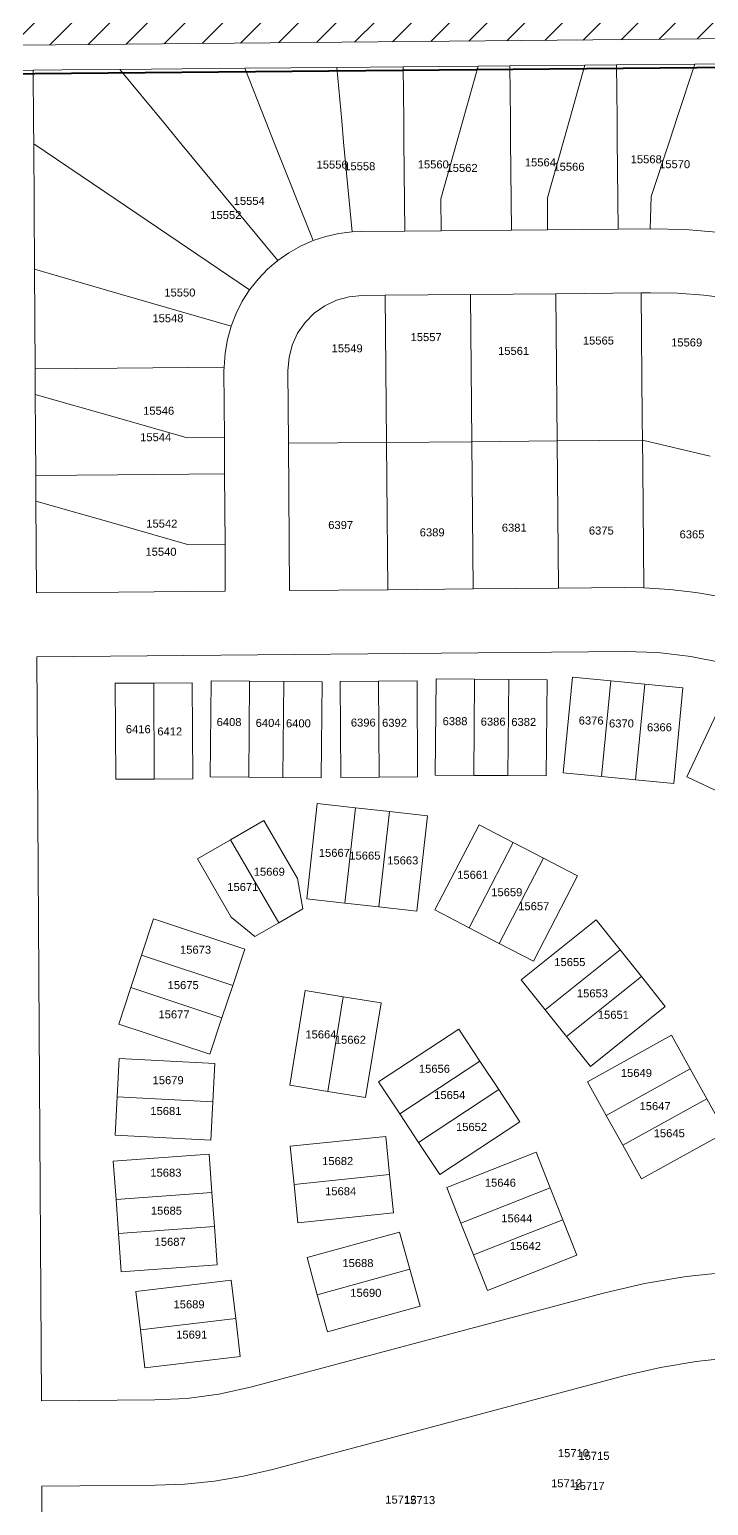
# Model space of a CAD drawing. Header units: feet. Extents: x 865220 to 2843432, y -2240498 to 970288.
# Drawn here: x 2833306 to 2833943, y 956462 to 957845 of the extents above; entities that cross this region are included whole.
import ezdxf
from ezdxf.enums import TextEntityAlignment as Align

# ---------------------------------------------------------------- set-up
doc = ezdxf.new("R2010")
doc.units = ezdxf.units.FT
doc.header["$LTSCALE"] = 0.015
doc.header["$MEASUREMENT"] = 0
for name, color, linetype in [('Dakota County Addresses', 7, 'Continuous'), ('Dakota County Parcels', 7, 'Continuous'), ('NOTES', 7, 'Continuous')]:
    doc.layers.add(name, color=color, linetype=linetype)
doc.layers.add('WORK BOUNDARY', color=110, linetype='Continuous', lineweight=40)
doc.styles.add('Dimensions 100', font='arial.ttf')

# ---------------------------------------------------------------- blocks, each defined once
blk = doc.blocks.new('ACMAP_ANN_TEMPLATE_Dakota County Addresses')
at = {"layer": 'Dakota County Addresses', "style": 'Dimensions 100'}
blk.add_attdef('DakotaCountyAddress', text='', height=50, dxfattribs=at).set_placement((0, 0), align=Align.CENTER)

msp = doc.modelspace()

# ---------------------------------------------------------------- hatches: boundary and pattern name
at = {"layer": 'NOTES', "ltscale": 100, "transparency": 33554623}
h = msp.add_hatch(dxfattribs=at)
h.set_pattern_fill('ANSI31', color=6, scale=200)
h.paths.add_polyline_path([(2833291, 960361.2), (2833296.4, 957830.4), (2835951.9, 957855.1), (2835952.1, 957633.8), (2836002.1, 957634.3), (2836007.8, 957015.8), (2836586.1, 957020.6), (2836586.1, 957030.6), (2836807.6, 957032.5), (2836807.5, 957043.6), (2836930.1, 957044.6), (2836931.4, 957054.2), (2836974.5, 957136.1), (2836974.5, 957242.6), (2836961.5, 957840.1), (2836959.6, 957945.6), (2838473.8, 957959.4), (2838405, 960436.1), (2838375.5, 960450.2), (2836960.4, 960390.3)])

# ---------------------------------------------------------------- linework, layer by layer
at = {"layer": 'Dakota County Parcels', "lineweight": 5, "ltscale": 100}
for p, q in [((2833929.9, 957812.7), (2833856.4, 957812)), ((2833973.7, 957813.1), (2833929.9, 957812.7)), ((2833309.7, 957807.1), (2833286.7, 957806.9)), ((2833507.9, 957808.9), (2833390.7, 957807.8)), ((2833594.1, 957809.7), (2833507.9, 957808.9)), ((2833656.5, 957810.2), (2833594.1, 957809.7)), ((2833726.7, 957810.9), (2833656.5, 957810.2)), ((2833756.5, 957811.1), (2833726.7, 957810.9)), ((2833826.7, 957811.8), (2833756.5, 957811.1)), ((2833856.4, 957812), (2833826.7, 957811.8)), ((2833310.9, 957620.5), (2833310.2, 957737.9)), ((2833887.8, 957658.3), (2833888.9, 957688.8)), ((2833691.6, 957686.5), (2833691.9, 957656.5)), ((2833791.6, 957687.5), (2833791.8, 957657.5)), ((2833617.2, 957655.9), (2833608.5, 957655.5)), ((2833617.2, 957655.9), (2833657.9, 957656.2)), ((2833657.9, 957656.2), (2833691.9, 957656.5)), ((2833691.9, 957656.5), (2833757.9, 957657.1)), ((2833757.9, 957657.1), (2833791.8, 957657.5)), ((2833791.8, 957657.5), (2833857.8, 957658.1)), ((2833857.8, 957658.1), (2833887.8, 957658.3)), ((2833311.4, 957527.1), (2833310.9, 957620.5)), ((2833617.8, 957595.9), (2833639.5, 957596.1)), ((2833639.5, 957596.1), (2833719.5, 957596.8)), ((2833640.8, 957458.1), (2833639.5, 957596.1)), ((2833719.5, 957596.8), (2833799.5, 957597.5)), ((2833720.7, 957458.8), (2833719.5, 957596.8)), ((2833799.5, 957597.5), (2833879.5, 957598.3)), ((2833800.7, 957459.6), (2833799.5, 957597.5)), ((2833879.5, 957598.3), (2833888.4, 957598.3)), ((2833880.5, 957480.9), (2833879.5, 957598.3)), ((2833311.6, 957503.2), (2833311.4, 957527.1)), ((2833488.5, 957528.7), (2833488.4, 957525.1)), ((2833488.8, 957462.7), (2833488.4, 957525.1)), ((2833548.8, 957457.3), (2833548.4, 957525.5)), ((2833312, 957427.1), (2833311.6, 957503.2)), ((2833880.7, 957460.3), (2833880.5, 957480.9)), ((2833453.8, 957462.5), (2833488.8, 957462.7)), ((2833489, 957428.7), (2833488.8, 957462.7)), ((2833640.8, 957458.1), (2833548.8, 957457.3)), ((2833549.7, 957319.3), (2833548.8, 957457.3)), ((2833640.8, 957458.1), (2833720.7, 957458.8)), ((2833642, 957320.1), (2833640.8, 957458.1)), ((2833720.7, 957458.8), (2833800.7, 957459.6)), ((2833722, 957320.8), (2833720.7, 957458.8)), ((2833800.7, 957459.6), (2833880.7, 957460.3)), ((2833802, 957321.6), (2833800.7, 957459.6)), ((2833880.7, 957460.3), (2833944.1, 957445.4)), ((2833880.7, 957460.3), (2833880.9, 957434.5)), ((2833312.2, 957403.2), (2833312, 957427.1)), ((2833489.4, 957362.7), (2833489, 957428.7)), ((2833880.9, 957434.5), (2833882, 957321.9)), ((2833312.7, 957317.1), (2833312.2, 957403.2)), ((2833454.4, 957362.5), (2833489.4, 957362.7)), ((2833489.7, 957318.7), (2833489.4, 957362.7)), ((2833642, 957320.1), (2833549.7, 957319.3)), ((2833642, 957320.1), (2833722, 957320.8)), ((2833722, 957320.8), (2833802, 957321.6)), ((2833802, 957321.6), (2833863.9, 957322.1)), ((2833863.9, 957322.1), (2833882, 957321.9)), ((2833864.4, 957262.1), (2833313.1, 957257.1)), ((2833317.3, 956559.7), (2833313.1, 957257.1)), ((2833386.6, 957232.4), (2833422.6, 957232.6)), ((2833386.6, 957232.4), (2833387.1, 957142.4)), ((2833422.6, 957232.6), (2833458.6, 957232.8)), ((2833423.1, 957142.6), (2833422.6, 957232.6)), ((2833459.1, 957142.8), (2833458.6, 957232.8)), ((2833475.6, 957144.6), (2833476.4, 957234.6)), ((2833476.4, 957234.6), (2833512.4, 957234.3)), ((2833511.6, 957144.3), (2833512.4, 957234.3)), ((2833512.4, 957234.3), (2833544.4, 957234)), ((2833543.6, 957144), (2833544.4, 957234)), ((2833544.4, 957234), (2833580.4, 957233.7)), ((2833579.6, 957143.7), (2833580.4, 957233.7)), ((2833597.4, 957234.2), (2833633.4, 957234.4)), ((2833597.4, 957234.2), (2833597.9, 957144.2)), ((2833633.4, 957234.4), (2833669.4, 957234.6)), ((2833633.9, 957144.4), (2833633.4, 957234.4)), ((2833669.9, 957144.6), (2833669.4, 957234.6)), ((2833686.5, 957146.4), (2833687.3, 957236.4)), ((2833687.3, 957236.4), (2833723.3, 957236.1)), ((2833722.5, 957146.1), (2833723.3, 957236.1)), ((2833723.3, 957236.1), (2833755.3, 957235.8)), ((2833754.5, 957145.8), (2833755.3, 957235.8)), ((2833755.3, 957235.8), (2833791.3, 957235.5)), ((2833790.5, 957145.5), (2833791.3, 957235.5)), ((2833806.5, 957148.6), (2833815.1, 957238.1)), ((2833815.1, 957238.1), (2833851, 957234.7)), ((2833842.3, 957145.1), (2833851, 957234.7)), ((2833851, 957234.7), (2833882.8, 957231.6)), ((2833874.2, 957142), (2833882.8, 957231.6)), ((2833882.8, 957231.6), (2833918.6, 957228.1)), ((2833910, 957138.5), (2833918.6, 957228.1)), ((2833922.3, 957144.8), (2833960.8, 957226.2)), ((2833806.5, 957148.6), (2833842.3, 957145.1)), ((2833387.1, 957142.4), (2833423.1, 957142.6)), ((2833423.1, 957142.6), (2833459.1, 957142.8)), ((2833475.6, 957144.6), (2833511.6, 957144.3)), ((2833511.6, 957144.3), (2833543.6, 957144)), ((2833543.6, 957144), (2833579.6, 957143.7)), ((2833597.9, 957144.2), (2833633.9, 957144.4)), ((2833633.9, 957144.4), (2833669.9, 957144.6)), ((2833686.5, 957146.4), (2833722.5, 957146.1)), ((2833722.5, 957146.1), (2833754.5, 957145.8)), ((2833754.5, 957145.8), (2833790.5, 957145.5)), ((2833842.3, 957145.1), (2833874.2, 957142)), ((2833874.2, 957142), (2833910, 957138.5)), ((2833922.3, 957144.8), (2833954.8, 957129.4)), ((2833575.9, 957119.6), (2833566, 957030.2)), ((2833575.9, 957119.6), (2833611.7, 957115.7)), ((2833601.8, 957026.2), (2833611.7, 957115.7)), ((2833611.7, 957115.7), (2833643.5, 957112.1)), ((2833633.6, 957022.7), (2833643.5, 957112.1)), ((2833643.5, 957112.1), (2833679.3, 957108.1)), ((2833669.3, 957018.7), (2833679.3, 957108.1)), ((2833494.7, 957085.8), (2833525.8, 957103.9)), ((2833525.8, 957103.9), (2833557.5, 957049.4)), ((2833727.7, 957099.8), (2833686.1, 957019.9)), ((2833727.7, 957099.8), (2833759.6, 957083.2)), ((2833463.6, 957067.7), (2833494.7, 957085.8)), ((2833494.7, 957085.8), (2833539.9, 957008)), ((2833718.1, 957003.3), (2833759.6, 957083.2)), ((2833759.6, 957083.2), (2833788, 957068.4)), ((2833463.6, 957067.7), (2833495.3, 957013.3)), ((2833746.5, 956988.6), (2833788, 957068.4)), ((2833788, 957068.4), (2833819.9, 957051.8)), ((2833778.4, 956972), (2833819.9, 957051.8)), ((2833562.4, 957021.1), (2833557.5, 957049.4)), ((2833566, 957030.2), (2833601.8, 957026.2)), ((2833601.8, 957026.2), (2833633.6, 957022.7)), ((2833411.1, 956977.5), (2833422.5, 957011.7)), ((2833422.5, 957011.7), (2833507.9, 956983.3)), ((2833517.5, 956994.9), (2833495.3, 957013.3)), ((2833539.9, 957008), (2833562.4, 957021.1)), ((2833633.6, 957022.7), (2833669.3, 957018.7)), ((2833686.1, 957019.9), (2833718.1, 957003.3)), ((2833837.2, 957010.7), (2833766.9, 956954.5)), ((2833837.2, 957010.7), (2833859.7, 956982.6)), ((2833517.5, 956994.9), (2833539.9, 957008)), ((2833718.1, 957003.3), (2833746.5, 956988.6)), ((2833496.6, 956949.2), (2833507.9, 956983.3)), ((2833746.5, 956988.6), (2833778.4, 956972)), ((2833789.4, 956926.4), (2833859.7, 956982.6)), ((2833859.7, 956982.6), (2833879.7, 956957.6)), ((2833401.1, 956947.1), (2833411.1, 956977.5)), ((2833411.1, 956977.5), (2833496.6, 956949.2)), ((2833766.9, 956954.5), (2833789.4, 956926.4)), ((2833809.4, 956901.4), (2833879.7, 956957.6)), ((2833879.7, 956957.6), (2833902.1, 956929.5)), ((2833389.8, 956912.9), (2833401.1, 956947.1)), ((2833401.1, 956947.1), (2833486.5, 956918.8)), ((2833486.5, 956918.8), (2833496.6, 956949.2)), ((2833550.2, 956855.6), (2833564.6, 956944.4)), ((2833564.6, 956944.4), (2833600.2, 956938.6)), ((2833585.7, 956849.8), (2833600.2, 956938.6)), ((2833600.2, 956938.6), (2833635.7, 956932.8)), ((2833621.2, 956844), (2833635.7, 956932.8)), ((2833831.9, 956873.3), (2833902.1, 956929.5)), ((2833389.8, 956912.9), (2833475.2, 956884.6)), ((2833475.2, 956884.6), (2833486.5, 956918.8)), ((2833789.4, 956926.4), (2833809.4, 956901.4)), ((2833708.5, 956908.3), (2833633.4, 956858.8)), ((2833708.5, 956908.3), (2833728.3, 956878.2)), ((2833809.4, 956901.4), (2833831.9, 956873.3)), ((2833908, 956902.4), (2833829.3, 956858.7)), ((2833908, 956902.4), (2833925.5, 956870.9)), ((2833388.2, 956844.7), (2833390.1, 956880.6)), ((2833390.1, 956880.6), (2833480, 956875.9)), ((2833478.1, 956840), (2833480, 956875.9)), ((2833653.2, 956828.7), (2833728.3, 956878.2)), ((2833728.3, 956878.2), (2833745.9, 956851.5)), ((2833633.4, 956858.8), (2833653.2, 956828.7)), ((2833829.3, 956858.7), (2833846.8, 956827.3)), ((2833846.8, 956827.3), (2833925.5, 956870.9)), ((2833925.5, 956870.9), (2833941, 956842.9)), ((2833386.4, 956808.7), (2833388.2, 956844.7)), ((2833388.2, 956844.7), (2833478.1, 956840)), ((2833550.2, 956855.6), (2833585.7, 956849.8)), ((2833585.7, 956849.8), (2833621.2, 956844)), ((2833670.8, 956802), (2833745.9, 956851.5)), ((2833745.9, 956851.5), (2833765.7, 956821.4)), ((2833476.2, 956804), (2833478.1, 956840)), ((2833862.3, 956799.3), (2833941, 956842.9)), ((2833941, 956842.9), (2833958.4, 956811.4)), ((2833653.2, 956828.7), (2833670.8, 956802)), ((2833690.6, 956771.9), (2833765.7, 956821.4)), ((2833846.8, 956827.3), (2833862.3, 956799.3)), ((2833386.4, 956808.7), (2833476.2, 956804)), ((2833550.5, 956798.5), (2833640, 956807.6)), ((2833643.7, 956771.8), (2833640, 956807.6)), ((2833879.7, 956767.8), (2833958.4, 956811.4)), ((2833384.7, 956784.5), (2833474.4, 956791)), ((2833477, 956755.1), (2833474.4, 956791)), ((2833554.2, 956762.6), (2833550.5, 956798.5)), ((2833670.8, 956802), (2833690.6, 956771.9)), ((2833780.9, 956792.9), (2833697.2, 956759.8)), ((2833780.9, 956792.9), (2833794.2, 956759.4)), ((2833862.3, 956799.3), (2833879.7, 956767.8)), ((2833387.3, 956748.6), (2833384.7, 956784.5)), ((2833554.2, 956762.6), (2833643.7, 956771.8)), ((2833557.8, 956726.8), (2833554.2, 956762.6)), ((2833647.4, 956736), (2833643.7, 956771.8)), ((2833387.3, 956748.6), (2833477, 956755.1)), ((2833389.6, 956716.7), (2833387.3, 956748.6)), ((2833479.4, 956723.2), (2833477, 956755.1)), ((2833697.2, 956759.8), (2833710.5, 956726.3)), ((2833710.5, 956726.3), (2833794.2, 956759.4)), ((2833794.2, 956759.4), (2833805.9, 956729.6)), ((2833557.8, 956726.8), (2833647.4, 956736)), ((2833389.6, 956716.7), (2833479.4, 956723.2)), ((2833482, 956687.3), (2833479.4, 956723.2)), ((2833710.5, 956726.3), (2833722.2, 956696.6)), ((2833722.2, 956696.6), (2833805.9, 956729.6)), ((2833805.9, 956729.6), (2833819.1, 956696.2)), ((2833392.2, 956680.7), (2833389.6, 956716.7)), ((2833566.3, 956694), (2833653, 956718)), ((2833662.7, 956683.3), (2833653, 956718)), ((2833575.9, 956659.3), (2833566.3, 956694)), ((2833722.2, 956696.6), (2833735.4, 956663.1)), ((2833735.4, 956663.1), (2833819.1, 956696.2)), ((2833392.2, 956680.7), (2833482, 956687.3)), ((2833575.9, 956659.3), (2833662.7, 956683.3)), ((2833672.3, 956648.6), (2833662.7, 956683.3)), ((2833405.9, 956662.3), (2833495.2, 956672.8)), ((2833499.4, 956637.1), (2833495.2, 956672.8)), ((2833410.1, 956626.5), (2833405.9, 956662.3)), ((2833513.3, 956572.7), (2833844, 956660.7)), ((2833585.5, 956624.6), (2833575.9, 956659.3)), ((2833410.1, 956626.5), (2833499.4, 956637.1)), ((2833503.7, 956601.3), (2833499.4, 956637.1)), ((2833585.5, 956624.6), (2833672.3, 956648.6)), ((2833414.3, 956590.8), (2833410.1, 956626.5)), ((2833414.3, 956590.8), (2833503.7, 956601.3)), ((2833533.9, 956495.4), (2833864.5, 956583.4)), ((2833317.3, 956559.7), (2833423.5, 956560.6)), ((2833424.1, 956480.6), (2833317.8, 956479.8)), ((2833322, 955779.8), (2833317.8, 956479.8))]:
    msp.add_line(p, q, dxfattribs=at)
for points in [[(2833929.9, 957812.7), (2833913.3, 957762.6), (2833906.7, 957742.5), (2833888.9, 957688.8)], [(2833390.7, 957807.8), (2833336.7, 957807.3), (2833309.7, 957807.1)], [(2833310.2, 957737.9), (2833310, 957757.1), (2833309.7, 957807.1)], [(2833390.7, 957807.8), (2833431.7, 957758.2), (2833448.1, 957738.3), (2833538.8, 957628.6)], [(2833507.9, 957808.9), (2833527.6, 957759.1), (2833535.5, 957739.1), (2833571.9, 957647.3)], [(2833594.1, 957809.7), (2833598.8, 957759.7), (2833600.6, 957739.7), (2833608.5, 957655.5)], [(2833656.5, 957810.2), (2833656.9, 957760.2), (2833657.1, 957740.2), (2833657.9, 957656.2)], [(2833726.7, 957810.9), (2833712.6, 957760.7), (2833706.9, 957740.7), (2833691.6, 957686.5)], [(2833756.5, 957811.1), (2833756.9, 957761.1), (2833757.1, 957741.1), (2833757.9, 957657.1)], [(2833826.7, 957811.8), (2833812.5, 957761.6), (2833806.9, 957741.6), (2833791.6, 957687.5)], [(2833856.4, 957812), (2833856.9, 957762), (2833857.1, 957742), (2833857.8, 957658.1)], [(2833310.2, 957737.9), (2833387.5, 957685.7), (2833512.5, 957601.3)], [(2833571.9, 957647.3), (2833560.3, 957642.2), (2833549.2, 957635.9), (2833538.8, 957628.6)], [(2833608.5, 957655.5), (2833596.1, 957653.9), (2833583.8, 957651.2), (2833571.9, 957647.3)], [(2833953.4, 957654.9), (2833920.7, 957657.6), (2833887.8, 957658.3)], [(2833310.9, 957620.5), (2833388, 957598.1), (2833495.1, 957567)], [(2833538.8, 957628.6), (2833529.2, 957620.4), (2833520.4, 957611.3), (2833512.5, 957601.3)], [(2833512.5, 957601.3), (2833505.6, 957590.5), (2833499.8, 957579), (2833495.1, 957567)], [(2833617.8, 957595.9), (2833605.7, 957594.7), (2833593.9, 957591.5), (2833582.9, 957586.2), (2833573, 957579.2), (2833564.5, 957570.5), (2833557.5, 957560.5), (2833552.5, 957549.4), (2833549.4, 957537.6), (2833548.4, 957525.5)], [(2833963.1, 957593), (2833938.3, 957596.1), (2833913.4, 957597.9), (2833888.4, 957598.3)], [(2833495.1, 957567), (2833491.6, 957554.5), (2833489.4, 957541.7), (2833488.5, 957528.7)], [(2833311.4, 957527.1), (2833388.4, 957527.8), (2833488.5, 957528.7)], [(2833311.6, 957503.2), (2833388.7, 957481.1), (2833453.8, 957462.5)], [(2833312, 957427.1), (2833389, 957427.8), (2833489, 957428.7)], [(2833312.2, 957403.2), (2833389.3, 957381.1), (2833454.4, 957362.5)], [(2833312.7, 957317.1), (2833389.7, 957317.8), (2833489.7, 957318.7)], [(2833882, 957321.9), (2833906.4, 957320.4), (2833930.7, 957317.5), (2833954.8, 957313.3)], [(2833864.4, 957262.1), (2833895.2, 957261.1), (2833925.9, 957257.6), (2833956.1, 957251.5), (2833985.7, 957242.9), (2834014.5, 957231.8), (2834042.2, 957218.4), (2834068.8, 957202.8), (2834093.9, 957185), (2834117.5, 957165.1)], [(2833844, 956660.7), (2833882.5, 956669.7), (2833921.5, 956676.3), (2833960.8, 956680.4), (2834000.4, 956682.2), (2834039.9, 956681.4), (2834079.3, 956678.3)], [(2833864.5, 956583.4), (2833897.6, 956591.1), (2833931.1, 956596.8), (2833964.9, 956600.5), (2833998.9, 956602.1), (2834032.9, 956601.7), (2834066.8, 956599.2)], [(2833423.5, 956560.6), (2833453.7, 956562.1), (2833483.7, 956566.1), (2833513.3, 956572.7)], [(2833424.1, 956480.6), (2833451.8, 956481.7), (2833479.4, 956484.5), (2833506.8, 956489.1), (2833533.9, 956495.4)]]:
    msp.add_lwpolyline(points, dxfattribs=at)
at = {"layer": 'NOTES', "color": 1, "lineweight": 5, "ltscale": 100, "flags": 128}
msp.add_lwpolyline([(2833291, 960361.2), (2833296.4, 957830.4), (2835951.9, 957855.1), (2835952.1, 957633.8), (2836002.1, 957634.3), (2836007.8, 957015.8), (2836586.1, 957020.6), (2836586.1, 957030.6), (2836807.6, 957032.5), (2836807.5, 957043.6), (2836930.1, 957044.6), (2836931.4, 957054.2), (2836974.5, 957136.1), (2836974.5, 957242.6), (2836961.5, 957840.1), (2836959.6, 957945.6), (2838473.8, 957959.4), (2838405, 960436.1), (2838375.5, 960450.2), (2836960.4, 960390.3)], close=True, dxfattribs=at)
at = {"layer": 'WORK BOUNDARY', "ltscale": 100, "flags": 128}
msp.add_lwpolyline([(2833211.9, 960564.4), (2833241.9, 957803.3), (2835896.4, 957827.5), (2835896.9, 957001.6), (2836935, 957004.8)], dxfattribs=at)

# ---------------------------------------------------------------- block references
at = {"layer": 'Dakota County Addresses', "lineweight": 5, "ltscale": 100, "xscale": 0.15, "yscale": 0.15, "zscale": 0.15}
for p, values in [((2833589.8, 957714.8), {'DakotaCountyAddress': '15556'}), ((2833615.7, 957713.3), {'DakotaCountyAddress': '15558'}), ((2833684.6, 957715), {'DakotaCountyAddress': '15560'}), ((2833711.6, 957711.7), {'DakotaCountyAddress': '15562'}), ((2833785, 957716.9), {'DakotaCountyAddress': '15564'}), ((2833811.8, 957712.8), {'DakotaCountyAddress': '15566'}), ((2833884.2, 957719.8), {'DakotaCountyAddress': '15568'}), ((2833910.8, 957715.2), {'DakotaCountyAddress': '15570'}), ((2833512.1, 957680.8), {'DakotaCountyAddress': '15554'}), ((2833490.2, 957667.6), {'DakotaCountyAddress': '15552'}), ((2833447.1, 957594.9), {'DakotaCountyAddress': '15550'}), ((2833435.9, 957570.8), {'DakotaCountyAddress': '15548'}), ((2833603.9, 957542.6), {'DakotaCountyAddress': '15549'}), ((2833677.9, 957553.1), {'DakotaCountyAddress': '15557'}), ((2833839.4, 957549.9), {'DakotaCountyAddress': '15565'}), ((2833922.1, 957548.1), {'DakotaCountyAddress': '15569'}), ((2833759.9, 957540.2), {'DakotaCountyAddress': '15561'}), ((2833427.2, 957484.1), {'DakotaCountyAddress': '15546'}), ((2833424.4, 957459.3), {'DakotaCountyAddress': '15544'}), ((2833430.2, 957378.3), {'DakotaCountyAddress': '15542'}), ((2833597.8, 957377), {'DakotaCountyAddress': '6397'}), ((2833683.6, 957370.1), {'DakotaCountyAddress': '6389'}), ((2833760.5, 957374.5), {'DakotaCountyAddress': '6381'}), ((2833842.1, 957371.8), {'DakotaCountyAddress': '6375'}), ((2833927.1, 957368.2), {'DakotaCountyAddress': '6365'}), ((2833429.4, 957351.9), {'DakotaCountyAddress': '15540'}), ((2833408.1, 957185.6), {'DakotaCountyAddress': '6416'}), ((2833437.6, 957183.5), {'DakotaCountyAddress': '6412'}), ((2833493.2, 957192.3), {'DakotaCountyAddress': '6408'}), ((2833529.8, 957191.5), {'DakotaCountyAddress': '6404'}), ((2833558.2, 957191.1), {'DakotaCountyAddress': '6400'}), ((2833619, 957191.8), {'DakotaCountyAddress': '6396'}), ((2833648.3, 957191.6), {'DakotaCountyAddress': '6392'}), ((2833705, 957193.1), {'DakotaCountyAddress': '6388'}), ((2833740.7, 957192.7), {'DakotaCountyAddress': '6386'}), ((2833769.4, 957192.4), {'DakotaCountyAddress': '6382'}), ((2833832.6, 957193.7), {'DakotaCountyAddress': '6376'}), ((2833861, 957191), {'DakotaCountyAddress': '6370'}), ((2833896.6, 957187.4), {'DakotaCountyAddress': '6366'}), ((2833591.9, 957069.7), {'DakotaCountyAddress': '15667'}), ((2833620.5, 957067.1), {'DakotaCountyAddress': '15665'}), ((2833656, 957062.6), {'DakotaCountyAddress': '15663'}), ((2833530.9, 957052), {'DakotaCountyAddress': '15669'}), ((2833721.6, 957049.1), {'DakotaCountyAddress': '15661'}), ((2833506.1, 957037.7), {'DakotaCountyAddress': '15671'}), ((2833753.5, 957032.8), {'DakotaCountyAddress': '15659'}), ((2833778.8, 957019.7), {'DakotaCountyAddress': '15657'}), ((2833461.8, 956978.9), {'DakotaCountyAddress': '15673'}), ((2833812.6, 956967.3), {'DakotaCountyAddress': '15655'}), ((2833450.2, 956945.7), {'DakotaCountyAddress': '15675'}), ((2833833.8, 956938), {'DakotaCountyAddress': '15653'}), ((2833441.6, 956918.3), {'DakotaCountyAddress': '15677'}), ((2833853.4, 956917.9), {'DakotaCountyAddress': '15651'}), ((2833579.3, 956899.5), {'DakotaCountyAddress': '15664'}), ((2833606.9, 956894.5), {'DakotaCountyAddress': '15662'}), ((2833685.7, 956867.3), {'DakotaCountyAddress': '15656'}), ((2833436.1, 956856.6), {'DakotaCountyAddress': '15679'}), ((2833875, 956863.4), {'DakotaCountyAddress': '15649'}), ((2833700, 956842.7), {'DakotaCountyAddress': '15654'}), ((2833434, 956827.7), {'DakotaCountyAddress': '15681'}), ((2833892.5, 956832.3), {'DakotaCountyAddress': '15647'}), ((2833720.5, 956812.8), {'DakotaCountyAddress': '15652'}), ((2833905.8, 956806.9), {'DakotaCountyAddress': '15645'}), ((2833595, 956780.8), {'DakotaCountyAddress': '15682'}), ((2833434, 956769.9), {'DakotaCountyAddress': '15683'}), ((2833747.5, 956760.5), {'DakotaCountyAddress': '15646'}), ((2833597.8, 956752.5), {'DakotaCountyAddress': '15684'}), ((2833434.5, 956734.3), {'DakotaCountyAddress': '15685'}), ((2833762.9, 956727.1), {'DakotaCountyAddress': '15644'}), ((2833438, 956705.1), {'DakotaCountyAddress': '15687'}), ((2833771, 956701.2), {'DakotaCountyAddress': '15642'}), ((2833614, 956685.2), {'DakotaCountyAddress': '15688'}), ((2833621.4, 956657.3), {'DakotaCountyAddress': '15690'}), ((2833455.7, 956646.5), {'DakotaCountyAddress': '15689'}), ((2833458.2, 956618.1), {'DakotaCountyAddress': '15691'}), ((2833816, 956507), {'DakotaCountyAddress': '15710'}), ((2833835.2, 956504.5), {'DakotaCountyAddress': '15715'}), ((2833809.6, 956478.8), {'DakotaCountyAddress': '15712'}), ((2833654.2, 956463.5), {'DakotaCountyAddress': '15712'}), ((2833671.8, 956463), {'DakotaCountyAddress': '15713'}), ((2833830.6, 956476.3), {'DakotaCountyAddress': '15717'})]:
    msp.add_blockref('ACMAP_ANN_TEMPLATE_Dakota County Addresses', p, dxfattribs=at).add_auto_attribs(values)

doc.saveas('drawing.dxf')
